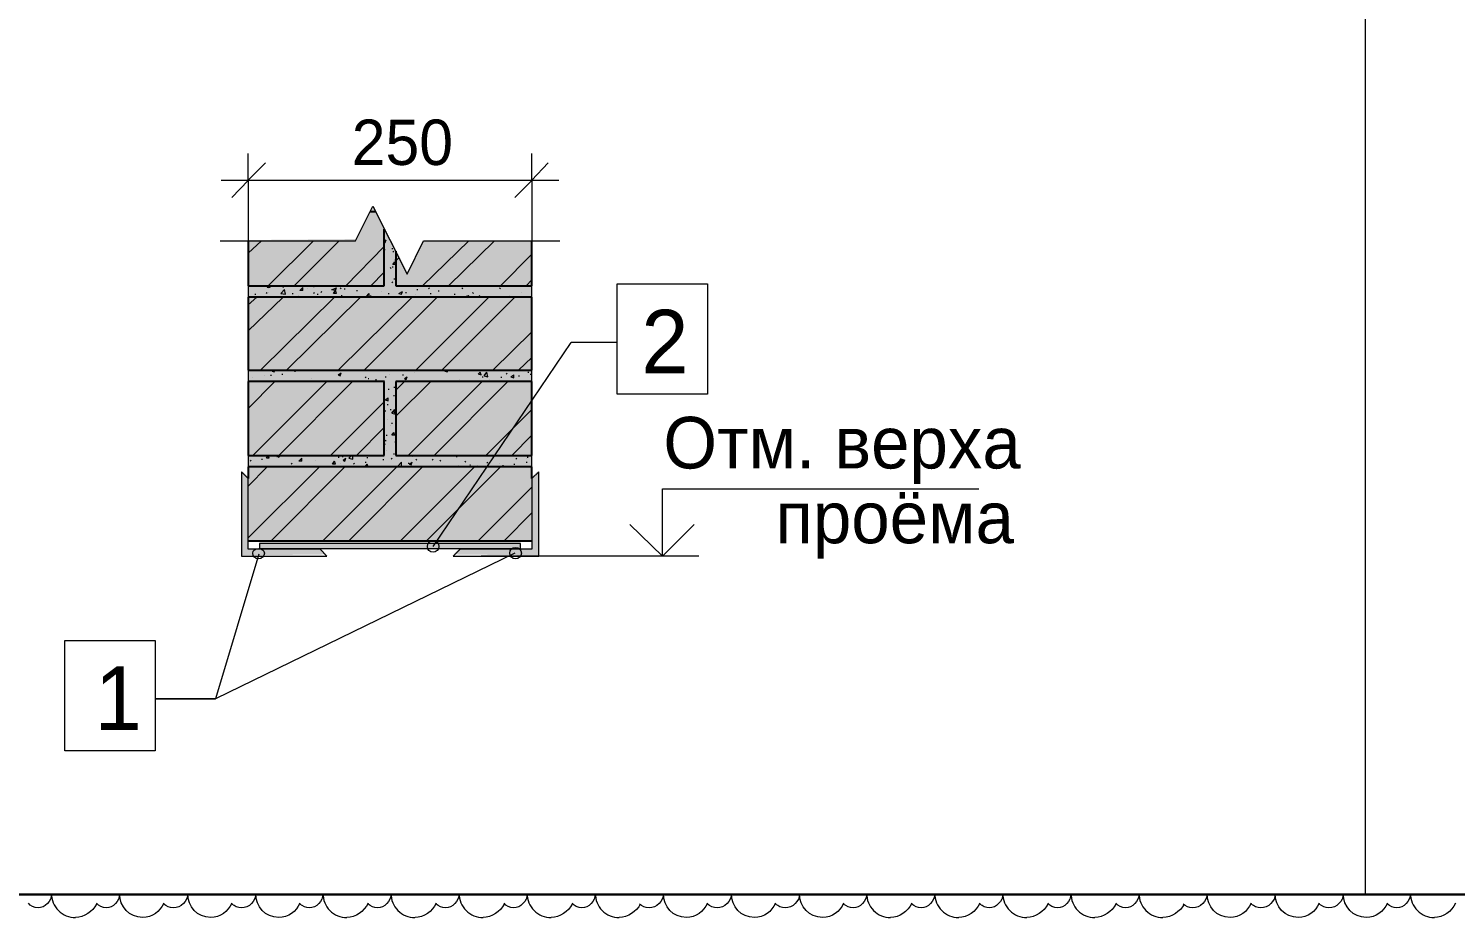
# Model space of a CAD drawing. Header units: millimetres. Extents: x -401725 to 250493, y 305116 to 802890.
# Drawn here: x -375133.306 to -375130.826, y 508962.592 to 508964.138 of the extents above; entities that cross this region are included whole.
import ezdxf

# ---------------------------------------------------------------- set-up
doc = ezdxf.new("R2010")
doc.units = ezdxf.units.MM
doc.layers.add('PDF _Геометрия', color=7, linetype='Continuous', true_color=0x1d1d1d)
doc.layers.add('PDF _Сплошная заливка', color=7, linetype='Continuous', true_color=0xffffff)
doc.layers.add('PDF _Текст', color=7, linetype='Continuous')

msp = doc.modelspace()

# ---------------------------------------------------------------- hatches: boundary and pattern name
at = {"layer": 'PDF _Сплошная заливка', "transparency": 33554559}
h = msp.add_hatch(color=256, dxfattribs=at)
h.paths.add_polyline_path([(-375132.7066, 508963.8266), (-375132.7066, 508963.8288), (-375132.7088, 508963.8288), (-375132.7099, 508963.8266), (-375132.7116, 508963.8232), (-375132.7132, 508963.8216), (-375132.7032, 508963.8199), (-375132.7032, 508963.8232), (-375132.7049, 508963.8232), (-375132.7049, 508963.8266)])
h.paths.add_polyline_path([(-375132.4316, 508963.5449), (-375132.9247, 508963.5449), (-375132.9247, 508963.5249), (-375132.6882, 508963.5249), (-375132.6882, 508963.3966), (-375132.9247, 508963.3966), (-375132.9247, 508963.3766), (-375132.4316, 508963.3766), (-375132.4316, 508963.3966), (-375132.6682, 508963.3966), (-375132.6682, 508963.5249), (-375132.4316, 508963.5249)])
h.paths.add_polyline_path([(-375132.6882, 508963.6916), (-375132.9247, 508963.6916), (-375132.9247, 508963.6716), (-375132.4316, 508963.6716), (-375132.4316, 508963.6916), (-375132.6682, 508963.6916), (-375132.6682, 508963.7549), (-375132.6699, 508963.7549), (-375132.6699, 508963.7582), (-375132.6716, 508963.7582), (-375132.6716, 508963.7616), (-375132.6732, 508963.7616), (-375132.6732, 508963.7649), (-375132.6749, 508963.7649), (-375132.6749, 508963.7682), (-375132.6766, 508963.7682), (-375132.6766, 508963.7716), (-375132.6782, 508963.7716), (-375132.6782, 508963.7749), (-375132.6799, 508963.7749), (-375132.6799, 508963.7782), (-375132.6816, 508963.7782), (-375132.6816, 508963.7816), (-375132.6832, 508963.7816), (-375132.6832, 508963.7849), (-375132.6849, 508963.7849), (-375132.6849, 508963.7882), (-375132.6866, 508963.7899), (-375132.6882, 508963.7899)])
for points in [[(-375132.7016, 508963.8166), (-375132.7016, 508963.8188), (-375132.7143, 508963.8188), (-375132.7149, 508963.8182), (-375132.7382, 508963.7716), (-375132.9247, 508963.7699), (-375132.9247, 508963.6916), (-375132.6882, 508963.6916), (-375132.6882, 508963.7932), (-375132.6899, 508963.7932), (-375132.6899, 508963.7966), (-375132.6916, 508963.7966), (-375132.6916, 508963.7999), (-375132.6932, 508963.7999), (-375132.6932, 508963.8032), (-375132.6949, 508963.8032), (-375132.6949, 508963.8066), (-375132.6966, 508963.8066), (-375132.6966, 508963.8099), (-375132.6982, 508963.8099), (-375132.6982, 508963.8132), (-375132.6999, 508963.8132), (-375132.6999, 508963.8166)], [(-375132.6205, 508963.7688), (-375132.6216, 508963.7666), (-375132.6482, 508963.7132), (-375132.6482, 508963.7149), (-375132.6499, 508963.7149), (-375132.6499, 508963.7182), (-375132.6516, 508963.7182), (-375132.6516, 508963.7216), (-375132.6532, 508963.7216), (-375132.6532, 508963.7249), (-375132.6549, 508963.7249), (-375132.6549, 508963.7282), (-375132.6566, 508963.7282), (-375132.6566, 508963.7316), (-375132.6582, 508963.7316), (-375132.6582, 508963.7349), (-375132.6599, 508963.7349), (-375132.6599, 508963.7382), (-375132.6616, 508963.7382), (-375132.6616, 508963.7416), (-375132.6632, 508963.7416), (-375132.6632, 508963.7449), (-375132.6649, 508963.7449), (-375132.6649, 508963.7482), (-375132.6666, 508963.7482), (-375132.6666, 508963.7516), (-375132.6681, 508963.7516), (-375132.6681, 508963.6916), (-375132.4316, 508963.6916), (-375132.4316, 508963.7688)]]:
    msp.add_hatch(color=256, dxfattribs=at).paths.add_polyline_path(points)
h = msp.add_hatch(color=7, dxfattribs=at)
h.paths.add_polyline_path([(-375132.9249, 508963.3583), (-375132.9338, 508963.3672), (-375132.9364, 508963.3672), (-375132.9364, 508963.2216), (-375132.7882, 508963.2233), (-375132.7982, 508963.2333), (-375132.9249, 508963.2333)])
h.paths.add_polyline_path([(-375132.4199, 508963.2216), (-375132.4199, 508963.3672), (-375132.4227, 508963.3672), (-375132.4232, 508963.3666), (-375132.4316, 508963.3583), (-375132.4316, 508963.2333), (-375132.5582, 508963.2333), (-375132.5682, 508963.2233)])

# ---------------------------------------------------------------- linework, layer by layer
at = {"layer": 'PDF _Геометрия', "color": 7, "lineweight": 9}
for points in [[(-375130.9831, 508964.1704), (-375130.9831, 508962.6321)], [(-375132.9247, 508963.8739), (-375132.9247, 508963.9206)], [(-375132.4314, 508963.8739), (-375132.4314, 508963.9206)], [(-375132.9714, 508963.8739), (-375132.3847, 508963.8739)], [(-375132.9247, 508963.8739), (-375132.9247, 508963.7372)], [(-375132.4314, 508963.8739), (-375132.4314, 508963.7372)], [(-375132.7381, 508963.7687), (-375132.708, 508963.8287)], [(-375132.713, 508963.8187), (-375132.703, 508963.8187)], [(-375132.708, 508963.8287), (-375132.6481, 508963.7103)], [(-375132.6881, 508963.7889), (-375132.6881, 508963.6905)], [(-375132.9731, 508963.7687), (-375132.7381, 508963.7687)], [(-375132.6881, 508963.7687), (-375132.6847, 508963.7704)], [(-375132.6881, 508963.7655), (-375132.6864, 508963.7655)], [(-375132.6864, 508963.7655), (-375132.6847, 508963.7705)], [(-375132.6481, 508963.7103), (-375132.6197, 508963.7686)], [(-375132.6197, 508963.7687), (-375132.3831, 508963.7687)], [(-375132.6881, 508963.7539), (-375132.6864, 508963.7522)], [(-375132.6747, 508963.7554), (-375132.6731, 508963.7554)], [(-375132.6731, 508963.7489), (-375132.6714, 508963.7506)], [(-375132.6681, 508963.6905), (-375132.6681, 508963.7505)], [(-375132.678, 508963.7221), (-375132.6764, 508963.7204)], [(-375132.6681, 508963.7272), (-375132.6731, 508963.7272), (-375132.6697, 508963.7322)], [(-375132.673, 508963.722), (-375132.673, 508963.7237)], [(-375132.6697, 508963.7353), (-375132.668, 508963.7353)], [(-375132.6681, 508963.7272), (-375132.6697, 508963.7322)], [(-375132.6881, 508963.6905), (-375132.9247, 508963.6905)], [(-375132.9247, 508963.6904), (-375132.9247, 508963.6704)], [(-375132.9197, 508963.6889), (-375132.9181, 508963.6906)], [(-375132.9081, 508963.6906), (-375132.9064, 508963.6889)], [(-375132.8931, 508963.6906), (-375132.8881, 508963.6872)], [(-375132.8931, 508963.6905), (-375132.8914, 508963.6905)], [(-375132.8864, 508963.6872), (-375132.8914, 508963.6872), (-375132.8881, 508963.6906)], [(-375132.8864, 508963.6872), (-375132.8881, 508963.6906)], [(-375132.8881, 508963.6872), (-375132.8881, 508963.6906)], [(-375132.8648, 508963.6889), (-375132.8631, 508963.6872)], [(-375132.8114, 508963.6889), (-375132.8097, 508963.6889)], [(-375132.7164, 508963.6905), (-375132.7147, 508963.6905)], [(-375132.6747, 508963.6954), (-375132.673, 508963.6971)], [(-375132.6714, 508963.7022), (-375132.6697, 508963.7022)], [(-375132.4314, 508963.6905), (-375132.6681, 508963.6905)], [(-375132.5814, 508963.6905), (-375132.5797, 508963.6905)], [(-375132.4314, 508963.6704), (-375132.4314, 508963.6904)], [(-375132.2831, 508963.5022), (-375132.2831, 508963.6939)], [(-375132.2831, 508963.6938), (-375132.1264, 508963.6938)], [(-375132.1264, 508963.6939), (-375132.1264, 508963.5022)], [(-375132.9247, 508963.6704), (-375132.4314, 508963.6704)], [(-375132.9131, 508963.6756), (-375132.9114, 508963.6756)], [(-375132.8931, 508963.6772), (-375132.8914, 508963.6789)], [(-375132.8897, 508963.6788), (-375132.8897, 508963.6788)], [(-375132.8681, 508963.6772), (-375132.8614, 508963.6838)], [(-375132.8681, 508963.6772), (-375132.8597, 508963.6756)], [(-375132.8631, 508963.6821), (-375132.8614, 508963.6821)], [(-375132.8597, 508963.6756), (-375132.8614, 508963.6838)], [(-375132.8481, 508963.6772), (-375132.8464, 508963.6772)], [(-375132.838, 508963.6737), (-375132.838, 508963.6737)], [(-375132.8297, 508963.6821), (-375132.8347, 508963.6821), (-375132.8297, 508963.6872)], [(-375132.8297, 508963.6821), (-375132.8297, 508963.6872)], [(-375132.8214, 508963.6853), (-375132.8214, 508963.6853)], [(-375132.8114, 508963.6789), (-375132.8097, 508963.6772)], [(-375132.8047, 508963.6756), (-375132.8031, 508963.6756)], [(-375132.7981, 508963.6788), (-375132.7964, 508963.6805)], [(-375132.7797, 508963.6837), (-375132.7781, 508963.6837)], [(-375132.7781, 508963.6837), (-375132.7714, 508963.6871)], [(-375132.7781, 508963.6838), (-375132.7731, 508963.6821)], [(-375132.7714, 508963.6772), (-375132.7764, 508963.6772), (-375132.7731, 508963.6823)], [(-375132.7731, 508963.6821), (-375132.7714, 508963.6872)], [(-375132.7714, 508963.6772), (-375132.7731, 508963.6823)], [(-375132.7647, 508963.687), (-375132.763, 508963.6853)], [(-375132.763, 508963.6737), (-375132.7614, 508963.6737)], [(-375132.7564, 508963.6837), (-375132.7564, 508963.6854)], [(-375132.7364, 508963.6821), (-375132.7347, 508963.6821)], [(-375132.7147, 508963.6771), (-375132.7147, 508963.672), (-375132.7197, 508963.672), (-375132.7147, 508963.6771)], [(-375132.7197, 508963.6721), (-375132.7181, 508963.6704)], [(-375132.7114, 508963.672), (-375132.7114, 508963.6737)], [(-375132.6931, 508963.6804), (-375132.6931, 508963.6804)], [(-375132.6814, 508963.6772), (-375132.6797, 508963.6772)], [(-375132.6631, 508963.6772), (-375132.6564, 508963.6806)], [(-375132.6631, 508963.6772), (-375132.6581, 508963.6756)], [(-375132.6581, 508963.6756), (-375132.6564, 508963.6806)], [(-375132.6514, 508963.6788), (-375132.6497, 508963.6788)], [(-375132.6347, 508963.6756), (-375132.6347, 508963.6756)], [(-375132.6314, 508963.6837), (-375132.6297, 508963.6837)], [(-375132.6114, 508963.6853), (-375132.6097, 508963.687)], [(-375132.6081, 508963.6772), (-375132.6064, 508963.6772)], [(-375132.5931, 508963.6804), (-375132.5931, 508963.6821)], [(-375132.5664, 508963.6756), (-375132.5647, 508963.6756)], [(-375132.553, 508963.6853), (-375132.5514, 508963.687)], [(-375132.5481, 508963.672), (-375132.5414, 508963.6737)], [(-375132.5481, 508963.6721), (-375132.5481, 508963.6704)], [(-375132.543, 508963.6704), (-375132.5414, 508963.6738)], [(-375132.5347, 508963.6789), (-375132.5331, 508963.6772)], [(-375132.5231, 508963.6737), (-375132.5214, 508963.672)], [(-375132.5014, 508963.672), (-375132.4997, 508963.672)], [(-375132.4881, 508963.687), (-375132.4864, 508963.6853)], [(-375132.4797, 508963.6721), (-375132.4797, 508963.6704)], [(-375132.4714, 508963.6704), (-375132.4697, 508963.6721)], [(-375132.4497, 508963.6788), (-375132.4497, 508963.6788)], [(-375132.6031, 508963.2371), (-375132.3631, 508963.592)], [(-375132.3631, 508963.5922), (-375132.2831, 508963.5922)], [(-375132.4314, 508963.5438), (-375132.9247, 508963.5438)], [(-375132.9247, 508963.5438), (-375132.9247, 508963.5237)], [(-375132.8831, 508963.5422), (-375132.8814, 508963.5439)], [(-375132.8831, 508963.5422), (-375132.8797, 508963.5405)], [(-375132.8797, 508963.5405), (-375132.8781, 508963.5439)], [(-375132.8431, 508963.5405), (-375132.8431, 508963.5422)], [(-375132.6397, 508963.5422), (-375132.6397, 508963.5422)], [(-375132.6147, 508963.5422), (-375132.6147, 508963.5422)], [(-375132.6081, 508963.5438), (-375132.6081, 508963.5438)], [(-375132.5831, 508963.5422), (-375132.5814, 508963.5439)], [(-375132.5831, 508963.5422), (-375132.5781, 508963.5405)], [(-375132.5781, 508963.5405), (-375132.5781, 508963.5439)], [(-375132.5247, 508963.537), (-375132.5214, 508963.5404)], [(-375132.5197, 508963.5354), (-375132.5214, 508963.5403)], [(-375132.5147, 508963.5337), (-375132.5097, 508963.5404)], [(-375132.5081, 508963.5321), (-375132.5097, 508963.5404)], [(-375132.4381, 508963.5406), (-375132.4381, 508963.5389)], [(-375132.4314, 508963.5237), (-375132.4314, 508963.5438)], [(-375132.9247, 508963.5237), (-375132.688, 508963.5237)], [(-375132.9164, 508963.5305), (-375132.9164, 508963.5305)], [(-375132.8964, 508963.5337), (-375132.8964, 508963.5337)], [(-375132.8847, 508963.5337), (-375132.8847, 508963.5354)], [(-375132.8664, 508963.537), (-375132.8647, 508963.537)], [(-375132.8147, 508963.5289), (-375132.8147, 508963.5289)], [(-375132.7681, 508963.5354), (-375132.7647, 508963.5337)], [(-375132.768, 508963.5354), (-375132.7631, 508963.5388)], [(-375132.768, 508963.537), (-375132.768, 508963.537)], [(-375132.7647, 508963.5337), (-375132.7631, 508963.5387)], [(-375132.763, 508963.5253), (-375132.7614, 508963.5253)], [(-375132.7364, 508963.5253), (-375132.7347, 508963.5253)], [(-375132.7214, 508963.5305), (-375132.7197, 508963.5322)], [(-375132.7164, 508963.5289), (-375132.7147, 508963.5289)], [(-375132.7031, 508963.5272), (-375132.7014, 508963.5272)], [(-375132.6881, 508963.5238), (-375132.6881, 508963.3955)], [(-375132.6864, 508963.5321), (-375132.6847, 508963.5321)], [(-375132.6797, 508963.537), (-375132.6797, 508963.537)], [(-375132.6681, 508963.3955), (-375132.6681, 508963.5238)], [(-375132.668, 508963.5237), (-375132.4314, 508963.5237)], [(-375132.6564, 508963.5354), (-375132.6547, 508963.5354)], [(-375132.6531, 508963.5289), (-375132.6481, 508963.5323)], [(-375132.6531, 508963.5289), (-375132.6498, 508963.5272)], [(-375132.6498, 508963.5272), (-375132.6481, 508963.5322)], [(-375132.6348, 508963.5389), (-375132.6348, 508963.5389)], [(-375132.5581, 508963.5272), (-375132.5581, 508963.5272)], [(-375132.538, 508963.5237), (-375132.533, 508963.5254)], [(-375132.5347, 508963.5237), (-375132.5347, 508963.5237)], [(-375132.533, 508963.5237), (-375132.533, 508963.5254)], [(-375132.5314, 508963.5237), (-375132.5314, 508963.5237)], [(-375132.5247, 508963.5371), (-375132.5197, 508963.5354)], [(-375132.5181, 508963.5321), (-375132.5164, 508963.5321)], [(-375132.5147, 508963.5338), (-375132.5081, 508963.5321)], [(-375132.5047, 508963.5272), (-375132.5047, 508963.5272)], [(-375132.4847, 508963.5322), (-375132.4847, 508963.5305)], [(-375132.4764, 508963.537), (-375132.4747, 508963.5387)], [(-375132.4681, 508963.5321), (-375132.4631, 508963.5355)], [(-375132.4681, 508963.5322), (-375132.4631, 508963.5305)], [(-375132.4631, 508963.5305), (-375132.4631, 508963.5354)], [(-375132.4547, 508963.5337), (-375132.4531, 508963.5337)], [(-375132.4347, 508963.537), (-375132.433, 508963.537)], [(-375132.6864, 508963.4922), (-375132.6814, 508963.4956)], [(-375132.6864, 508963.4923), (-375132.6814, 508963.4906)], [(-375132.6814, 508963.5104), (-375132.6797, 508963.5104)], [(-375132.6814, 508963.4906), (-375132.6814, 508963.4955)], [(-375132.6714, 508963.5139), (-375132.6697, 508963.5139)], [(-375132.6714, 508963.5004), (-375132.6714, 508963.4987)], [(-375132.1264, 508963.5022), (-375132.2831, 508963.5022)], [(-375132.6864, 508963.4738), (-375132.6864, 508963.4721)], [(-375132.6831, 508963.4838), (-375132.6814, 508963.4838)], [(-375132.678, 508963.4753), (-375132.6764, 508963.4753)], [(-375132.6747, 508963.4688), (-375132.6697, 508963.4755)], [(-375132.6747, 508963.4689), (-375132.6681, 508963.4672)], [(-375132.6731, 508963.4721), (-375132.668, 508963.4738)], [(-375132.6731, 508963.4722), (-375132.6697, 508963.4688)], [(-375132.6681, 508963.4688), (-375132.6697, 508963.4755)], [(-375132.6697, 508963.4688), (-375132.6681, 508963.4705)], [(-375132.6831, 508963.4571), (-375132.6831, 508963.4571)], [(-375132.6781, 508963.4471), (-375132.6781, 508963.4471)], [(-375132.6747, 508963.4521), (-375132.6747, 508963.4503)], [(-375132.6881, 508963.4156), (-375132.6864, 508963.4156)], [(-375132.6881, 508963.412), (-375132.6864, 508963.4155)], [(-375132.6864, 508963.4222), (-375132.6847, 508963.4205)], [(-375132.6847, 508963.4305), (-375132.6831, 508963.4305)], [(-375132.6697, 508963.4305), (-375132.6747, 508963.4305), (-375132.6714, 508963.4355)], [(-375132.6697, 508963.4305), (-375132.6714, 508963.4355)], [(-375132.6697, 508963.4188), (-375132.6681, 508963.4188)], [(-375132.6881, 508963.3955), (-375132.9247, 508963.3955)], [(-375132.9247, 508963.3954), (-375132.9247, 508963.3754)], [(-375132.8881, 508963.3906), (-375132.8931, 508963.3906), (-375132.8898, 508963.3955)], [(-375132.8881, 508963.3906), (-375132.8898, 508963.3955)], [(-375132.8897, 508963.3938), (-375132.8881, 508963.3938)], [(-375132.8747, 508963.3938), (-375132.8714, 508963.3955)], [(-375132.8747, 508963.3939), (-375132.8714, 508963.3922)], [(-375132.8697, 508963.3939), (-375132.8714, 508963.3922), (-375132.8697, 508963.3956)], [(-375132.8314, 508963.3854), (-375132.8364, 508963.3854), (-375132.8314, 508963.3904)], [(-375132.8314, 508963.3854), (-375132.8314, 508963.3904)], [(-375132.8047, 508963.3955), (-375132.8031, 508963.3955)], [(-375132.7681, 508963.3922), (-375132.7664, 508963.3922)], [(-375132.7614, 508963.3938), (-375132.7597, 508963.3938)], [(-375132.7597, 508963.387), (-375132.7547, 508963.3905)], [(-375132.7564, 508963.3854), (-375132.7547, 508963.3904)], [(-375132.7497, 508963.3906), (-375132.7448, 508963.3955)], [(-375132.7497, 508963.3904), (-375132.743, 508963.3887)], [(-375132.743, 508963.3887), (-375132.743, 508963.3953)], [(-375132.7181, 508963.3923), (-375132.7181, 508963.3906)], [(-375132.7181, 508963.3906), (-375132.7181, 508963.3906)], [(-375132.6847, 508963.4039), (-375132.6847, 508963.4039)], [(-375132.6764, 508963.3904), (-375132.6747, 508963.3887)], [(-375132.6714, 508963.3988), (-375132.6714, 508963.3971)], [(-375132.4314, 508963.3955), (-375132.6681, 508963.3955)], [(-375132.6397, 508963.3938), (-375132.6381, 508963.3955)], [(-375132.5631, 508963.3938), (-375132.5614, 508963.3938)], [(-375132.4597, 508963.3887), (-375132.458, 508963.3904)], [(-375132.4414, 508963.3906), (-375132.4414, 508963.3906)], [(-375132.4397, 508963.3922), (-375132.4381, 508963.3922)], [(-375132.4314, 508963.3754), (-375132.4314, 508963.3954)], [(-375132.9247, 508963.3555), (-375132.9364, 508963.3672)], [(-375132.9364, 508963.3672), (-375132.9364, 508963.2205)], [(-375132.9247, 508963.3754), (-375132.4314, 508963.3754)], [(-375132.9214, 508963.3854), (-375132.9197, 508963.3871)], [(-375132.9014, 508963.3887), (-375132.8997, 508963.3887)], [(-375132.8497, 508963.3805), (-375132.8481, 508963.3822)], [(-375132.808, 508963.387), (-375132.808, 508963.387)], [(-375132.7731, 508963.3805), (-375132.7781, 508963.3805), (-375132.7747, 508963.3855)], [(-375132.7731, 508963.3805), (-375132.7747, 508963.3855)], [(-375132.7647, 508963.3822), (-375132.7647, 508963.3822)], [(-375132.7597, 508963.3871), (-375132.7564, 508963.3854)], [(-375132.7414, 508963.3805), (-375132.7397, 508963.3822)], [(-375132.7214, 508963.3838), (-375132.7197, 508963.3838)], [(-375132.7197, 508963.3754), (-375132.7214, 508963.3754), (-375132.718, 508963.3803)], [(-375132.7164, 508963.3754), (-375132.718, 508963.3803)], [(-375132.6897, 508963.387), (-375132.6897, 508963.3888)], [(-375132.6864, 508963.377), (-375132.6847, 508963.377)], [(-375132.6647, 508963.377), (-375132.658, 508963.3837)], [(-375132.6647, 508963.3771), (-375132.6581, 508963.3754)], [(-375132.6581, 508963.3754), (-375132.6581, 508963.3837)], [(-375132.6464, 508963.3822), (-375132.6447, 508963.3822)], [(-375132.6447, 508963.3805), (-375132.6397, 508963.3838)], [(-375132.6447, 508963.3806), (-375132.6414, 508963.3789)], [(-375132.6414, 508963.3789), (-375132.6397, 508963.3839)], [(-375132.6331, 508963.3888), (-375132.6314, 508963.387)], [(-375132.6047, 508963.387), (-375132.603, 508963.3888)], [(-375132.5914, 508963.3871), (-375132.5897, 508963.3854)], [(-375132.5597, 508963.3754), (-375132.558, 508963.3771)], [(-375132.5481, 508963.3855), (-375132.5464, 508963.3838)], [(-375132.5397, 508963.3789), (-375132.5381, 508963.3789)], [(-375132.5281, 508963.3754), (-375132.5247, 508963.3771)], [(-375132.5247, 508963.3754), (-375132.5247, 508963.3771)], [(-375132.5097, 508963.3822), (-375132.5081, 508963.3839)], [(-375132.5047, 508963.3822), (-375132.5047, 508963.3822)], [(-375132.4881, 508963.3822), (-375132.4881, 508963.3822)], [(-375132.4814, 508963.377), (-375132.4814, 508963.3787)], [(-375132.4631, 508963.3805), (-375132.4614, 508963.3805)], [(-375132.4414, 508963.3838), (-375132.4397, 508963.3838)], [(-375132.4197, 508963.3672), (-375132.4314, 508963.3555)], [(-375132.4197, 508963.2205), (-375132.4197, 508963.3672)], [(-375132.9247, 508963.2322), (-375132.9247, 508963.3556)], [(-375132.4314, 508963.3556), (-375132.4314, 508963.2322)], [(-375132.2047, 508963.2205), (-375132.2047, 508963.3372)], [(-375132.2047, 508963.3371), (-375131.6547, 508963.3371)], [(-375132.1497, 508963.2755), (-375132.2047, 508963.2205), (-375132.2614, 508963.2755)], [(-375132.4514, 508963.2423), (-375132.9048, 508963.2423)], [(-375132.9047, 508963.2421), (-375132.9047, 508963.2338)], [(-375132.4514, 508963.2338), (-375132.4514, 508963.2421)], [(-375132.4614, 508963.2256), (-375132.9814, 508962.9722)], [(-375132.9064, 508963.2239), (-375132.9814, 508962.9722)], [(-375132.9364, 508963.2205), (-375132.7881, 508963.2205)], [(-375132.7997, 508963.2322), (-375132.9247, 508963.2322)], [(-375132.9047, 508963.2338), (-375132.4514, 508963.2338)], [(-375132.7881, 508963.2205), (-375132.7997, 508963.2322)], [(-375132.5564, 508963.2322), (-375132.5681, 508963.2205)], [(-375132.5681, 508963.2205), (-375132.4197, 508963.2205)], [(-375132.4314, 508963.2322), (-375132.5564, 508963.2322)], [(-375132.1414, 508963.2205), (-375132.5197, 508963.2205)], [(-375133.2431, 508963.0738), (-375133.0864, 508963.0738)], [(-375133.2431, 508962.882), (-375133.2431, 508963.0738)], [(-375133.0864, 508963.0738), (-375133.0864, 508962.882)], [(-375133.0864, 508962.882), (-375133.2431, 508962.882)]]:
    msp.add_lwpolyline(points, dxfattribs=at)
at = {"layer": 'PDF _Геометрия', "color": 7, "lineweight": 18}
for points in [[(-375132.9247, 508963.8739), (-375132.8947, 508963.9039)], [(-375132.4314, 508963.8739), (-375132.4031, 508963.9039)], [(-375132.9247, 508963.8736), (-375132.9531, 508963.8437)], [(-375132.4314, 508963.8736), (-375132.4614, 508963.8437)], [(-375132.4314, 508963.2471), (-375132.9247, 508963.2471)]]:
    msp.add_lwpolyline(points, dxfattribs=at)
at = {"layer": 'PDF _Геометрия', "color": 7, "lineweight": 25}
for points in [[(-375132.703, 508963.8187), (-375132.713, 508963.8187)], [(-375132.6881, 508963.6905), (-375132.6881, 508963.7889)], [(-375132.9247, 508963.7688), (-375132.9247, 508963.6905)], [(-375132.4314, 508963.6905), (-375132.4314, 508963.7688)], [(-375132.6681, 508963.7505), (-375132.6681, 508963.6905)], [(-375132.9247, 508963.6905), (-375132.6881, 508963.6905)], [(-375132.6681, 508963.6905), (-375132.4314, 508963.6905)], [(-375132.4314, 508963.6704), (-375132.9247, 508963.6704)], [(-375132.9247, 508963.6704), (-375132.9247, 508963.5438)], [(-375132.4314, 508963.5438), (-375132.4314, 508963.6704)], [(-375132.9247, 508963.5438), (-375132.4314, 508963.5438)], [(-375132.9247, 508963.5238), (-375132.9247, 508963.3955)], [(-375132.688, 508963.5237), (-375132.9247, 508963.5237)], [(-375132.6881, 508963.3955), (-375132.6881, 508963.5238)], [(-375132.6681, 508963.5238), (-375132.6681, 508963.3955)], [(-375132.4314, 508963.5237), (-375132.668, 508963.5237)], [(-375132.4314, 508963.3955), (-375132.4314, 508963.5238)], [(-375132.9247, 508963.3955), (-375132.6881, 508963.3955)], [(-375132.6681, 508963.3955), (-375132.4314, 508963.3955)], [(-375132.9247, 508963.3756), (-375132.9247, 508963.3555)], [(-375132.4314, 508963.3754), (-375132.9247, 508963.3754)], [(-375132.4314, 508963.3555), (-375132.4314, 508963.3756)], [(-375132.9247, 508963.2471), (-375132.4314, 508963.2471)]]:
    msp.add_lwpolyline(points, dxfattribs=at)
at = {"layer": 'PDF _Геометрия', "color": 250, "lineweight": 9, "true_color": 0x3b3b3b}
for points in [[(-375132.9247, 508963.747), (-375132.9014, 508963.7686)], [(-375132.8897, 508963.6905), (-375132.8114, 508963.7688)], [(-375132.8447, 508963.6905), (-375132.7664, 508963.7688)], [(-375132.6214, 508963.6905), (-375132.5414, 508963.7688)], [(-375132.5764, 508963.6905), (-375132.4964, 508963.7688)], [(-375132.7547, 508963.6905), (-375132.6881, 508963.7588)], [(-375132.668, 508963.7337), (-375132.6631, 508963.7388)], [(-375132.4864, 508963.6905), (-375132.4314, 508963.7454)], [(-375132.7114, 508963.6905), (-375132.6881, 508963.7138)], [(-375132.4414, 508963.6905), (-375132.4314, 508963.7005)], [(-375132.9247, 508963.6571), (-375132.9097, 508963.6705)], [(-375132.9247, 508963.612), (-375132.8647, 508963.6703)], [(-375132.9031, 508963.5438), (-375132.7747, 508963.6704)], [(-375132.8581, 508963.5438), (-375132.7297, 508963.6704)], [(-375132.7681, 508963.5438), (-375132.6397, 508963.6704)], [(-375132.7231, 508963.5438), (-375132.5964, 508963.6704)], [(-375132.6331, 508963.5438), (-375132.5064, 508963.6704)], [(-375132.5881, 508963.5438), (-375132.4614, 508963.6704)], [(-375132.4997, 508963.5438), (-375132.4314, 508963.6104)], [(-375132.4547, 508963.5438), (-375132.4314, 508963.5655)], [(-375132.9247, 508963.4772), (-375132.8781, 508963.5239)], [(-375132.9247, 508963.5221), (-375132.9231, 508963.5238)], [(-375132.9164, 508963.3955), (-375132.7881, 508963.5238)], [(-375132.8714, 508963.3955), (-375132.7431, 508963.5238)], [(-375132.6681, 508963.5088), (-375132.6531, 508963.5237)], [(-375132.668, 508963.4637), (-375132.608, 508963.5236)], [(-375132.6464, 508963.3955), (-375132.5181, 508963.5238)], [(-375132.6014, 508963.3955), (-375132.4731, 508963.5238)], [(-375132.7814, 508963.3955), (-375132.6881, 508963.4887)], [(-375132.5114, 508963.3955), (-375132.4314, 508963.4754)], [(-375132.7364, 508963.3955), (-375132.6881, 508963.4438)], [(-375132.4664, 508963.3955), (-375132.4314, 508963.4305)], [(-375132.9247, 508963.3422), (-375132.8914, 508963.3756)], [(-375132.9247, 508963.252), (-375132.8014, 508963.3753)], [(-375132.8847, 508963.2471), (-375132.7564, 508963.3754)], [(-375132.7947, 508963.2471), (-375132.6664, 508963.3754)], [(-375132.7497, 508963.2471), (-375132.6214, 508963.3754)], [(-375132.6597, 508963.2471), (-375132.5314, 508963.3754)], [(-375132.6147, 508963.2471), (-375132.4864, 508963.3754)], [(-375132.5247, 508963.2471), (-375132.4314, 508963.3404)], [(-375132.4797, 508963.2471), (-375132.4314, 508963.2954)]]:
    msp.add_lwpolyline(points, dxfattribs=at)
at = {"layer": 'PDF _Геометрия', "color": 7, "lineweight": 9}
for points in [[(-375132.6581, 508963.6721), (-375132.6581, 508963.6704)], [(-375133.0864, 508962.9722), (-375132.9814, 508962.9722)]]:
    msp.add_lwpolyline(points, close=True, dxfattribs=at)
at = {"layer": 'PDF _Геометрия', "color": 7, "lineweight": 30}
msp.add_lwpolyline([(-375128.4247, 508962.6321), (-375134.9213, 508962.6321)], dxfattribs=at)
at = {"layer": 'PDF _Геометрия', "color": 1, "lineweight": 9}
for points in [[(-375133.2664, 508962.6337), (-375133.2664, 508962.6337)], [(-375133.1481, 508962.6337), (-375133.1481, 508962.6337)], [(-375133.0297, 508962.6337), (-375133.0297, 508962.6337)], [(-375132.9114, 508962.6337), (-375132.9114, 508962.6337)], [(-375132.7947, 508962.6337), (-375132.7947, 508962.6337)], [(-375132.6764, 508962.6337), (-375132.6764, 508962.6337)], [(-375132.5581, 508962.6337), (-375132.5581, 508962.6337)], [(-375132.4397, 508962.6337), (-375132.4397, 508962.6337)], [(-375132.3214, 508962.6337), (-375132.3214, 508962.6337)], [(-375132.2031, 508962.6337), (-375132.2031, 508962.6337)], [(-375132.0847, 508962.6337), (-375132.0847, 508962.6337)], [(-375131.9664, 508962.6337), (-375131.9664, 508962.6337)], [(-375131.8497, 508962.6337), (-375131.8497, 508962.6337)], [(-375131.7314, 508962.6337), (-375131.7314, 508962.6337)], [(-375131.613, 508962.6337), (-375131.613, 508962.6337)], [(-375131.4947, 508962.6337), (-375131.4947, 508962.6337)], [(-375131.3764, 508962.6337), (-375131.3764, 508962.6337)], [(-375131.258, 508962.6337), (-375131.258, 508962.6337)], [(-375131.1397, 508962.6337), (-375131.1397, 508962.6337)], [(-375131.0214, 508962.6337), (-375131.0214, 508962.6337)], [(-375130.9047, 508962.6337), (-375130.9047, 508962.6337)]]:
    msp.add_lwpolyline(points, dxfattribs=at)
for centre, start, end in [((-375133.2252, 508962.6334), 179.4174, 270.6068), ((-375132.7535, 508962.6334), 179.4004, 270.6237), ((-375132.6352, 508962.6334), 179.3951, 270.6049), ((-375132.5168, 508962.6334), 179.402, 270.6222), ((-375132.3985, 508962.6334), 179.402, 270.6222), ((-375132.2802, 508962.6334), 179.3967, 270.6033), ((-375131.8085, 508962.6334), 179.3951, 270.6049), ((-375131.6902, 508962.6334), 179.4004, 270.6237), ((-375131.5718, 508962.6334), 179.402, 270.6222), ((-375131.4535, 508962.6334), 179.3967, 270.6033), ((-375131.3352, 508962.6334), 179.402, 270.6222), ((-375130.8635, 508962.6334), 179.4004, 270.6237)]:
    msp.add_arc(centre, 0.0412, start, end, dxfattribs=at)
at = {"layer": 'PDF _Геометрия', "color": 7, "lineweight": 5}
for points in [[(-375132.613, 508963.237), (-375132.613, 508963.2437), (-375132.6097, 508963.247), (-375132.6031, 508963.247)], [(-375132.6031, 508963.247), (-375132.5981, 508963.247), (-375132.5931, 508963.2437), (-375132.5931, 508963.237)], [(-375132.9164, 508963.2253), (-375132.9164, 508963.2303), (-375132.913, 508963.2338), (-375132.9064, 508963.2338)], [(-375132.9064, 508963.2154), (-375132.913, 508963.2154), (-375132.9164, 508963.2203), (-375132.9164, 508963.2253)], [(-375132.9064, 508963.2338), (-375132.9014, 508963.2338), (-375132.8964, 508963.2303), (-375132.8964, 508963.2253)], [(-375132.8964, 508963.2253), (-375132.8964, 508963.2203), (-375132.9014, 508963.2154), (-375132.9064, 508963.2154)], [(-375132.6031, 508963.227), (-375132.6097, 508963.227), (-375132.613, 508963.232), (-375132.613, 508963.237)], [(-375132.5931, 508963.237), (-375132.5931, 508963.232), (-375132.5981, 508963.227), (-375132.6031, 508963.227)], [(-375132.4697, 508963.2253), (-375132.4697, 508963.232), (-375132.4664, 508963.2353), (-375132.4597, 508963.2353)], [(-375132.4597, 508963.2154), (-375132.4664, 508963.2154), (-375132.4697, 508963.2203), (-375132.4697, 508963.2253)], [(-375132.4597, 508963.2353), (-375132.4547, 508963.2353), (-375132.4497, 508963.232), (-375132.4497, 508963.2253)], [(-375132.4497, 508963.2253), (-375132.4497, 508963.2203), (-375132.4547, 508963.2154), (-375132.4597, 508963.2154)]]:
    msp.add_open_spline(points, degree=3, dxfattribs=at)
at = {"layer": 'PDF _Геометрия', "color": 7, "lineweight": 9}
for points in [[(-375132.613, 508963.237), (-375132.613, 508963.2437), (-375132.6097, 508963.247), (-375132.6031, 508963.247)], [(-375132.6031, 508963.247), (-375132.5981, 508963.247), (-375132.5931, 508963.2437), (-375132.5931, 508963.237)], [(-375132.9164, 508963.2253), (-375132.9164, 508963.2303), (-375132.913, 508963.2338), (-375132.9064, 508963.2338)], [(-375132.9064, 508963.2154), (-375132.913, 508963.2154), (-375132.9164, 508963.2203), (-375132.9164, 508963.2253)], [(-375132.9064, 508963.2338), (-375132.9014, 508963.2338), (-375132.8964, 508963.2303), (-375132.8964, 508963.2253)], [(-375132.8964, 508963.2253), (-375132.8964, 508963.2203), (-375132.9014, 508963.2154), (-375132.9064, 508963.2154)], [(-375132.6031, 508963.227), (-375132.6097, 508963.227), (-375132.613, 508963.232), (-375132.613, 508963.237)], [(-375132.5931, 508963.237), (-375132.5931, 508963.232), (-375132.5981, 508963.227), (-375132.6031, 508963.227)], [(-375132.4697, 508963.2253), (-375132.4697, 508963.232), (-375132.4664, 508963.2353), (-375132.4597, 508963.2353)], [(-375132.4597, 508963.2154), (-375132.4664, 508963.2154), (-375132.4697, 508963.2203), (-375132.4697, 508963.2253)], [(-375132.4597, 508963.2353), (-375132.4547, 508963.2353), (-375132.4497, 508963.232), (-375132.4497, 508963.2253)], [(-375132.4497, 508963.2253), (-375132.4497, 508963.2203), (-375132.4547, 508963.2154), (-375132.4597, 508963.2154)]]:
    msp.add_open_spline(points, degree=3, dxfattribs=at)
at = {"layer": 'PDF _Геометрия', "color": 1, "lineweight": 9}
for points in [[(-375133.2664, 508962.6337), (-375133.2664, 508962.6203), (-375133.2781, 508962.6087), (-375133.2897, 508962.6087)], [(-375133.1481, 508962.6337), (-375133.1481, 508962.6203), (-375133.1597, 508962.6087), (-375133.1714, 508962.6087)], [(-375133.1081, 508962.5922), (-375133.1314, 508962.5922), (-375133.1481, 508962.6104), (-375133.1481, 508962.6338)], [(-375133.0297, 508962.6337), (-375133.0297, 508962.6203), (-375133.0414, 508962.6087), (-375133.0547, 508962.6087)], [(-375132.9897, 508962.5922), (-375133.0131, 508962.5922), (-375133.0297, 508962.6104), (-375133.0297, 508962.6338)], [(-375132.9114, 508962.6337), (-375132.9114, 508962.6203), (-375132.923, 508962.6087), (-375132.9364, 508962.6087)], [(-375132.8714, 508962.5922), (-375132.8947, 508962.5922), (-375132.9114, 508962.6104), (-375132.9114, 508962.6338)], [(-375132.7947, 508962.6337), (-375132.7947, 508962.6203), (-375132.8064, 508962.6087), (-375132.8181, 508962.6087)], [(-375132.6764, 508962.6337), (-375132.6764, 508962.6203), (-375132.688, 508962.6087), (-375132.6997, 508962.6087)], [(-375132.5581, 508962.6337), (-375132.5581, 508962.6203), (-375132.5697, 508962.6087), (-375132.5814, 508962.6087)], [(-375132.4397, 508962.6337), (-375132.4397, 508962.6203), (-375132.4514, 508962.6087), (-375132.4631, 508962.6087)], [(-375132.3214, 508962.6337), (-375132.3214, 508962.6203), (-375132.333, 508962.6087), (-375132.3447, 508962.6087)], [(-375132.2031, 508962.6337), (-375132.2031, 508962.6203), (-375132.2147, 508962.6087), (-375132.228, 508962.6087)], [(-375132.1631, 508962.5922), (-375132.1864, 508962.5922), (-375132.2031, 508962.6104), (-375132.2031, 508962.6338)], [(-375132.0847, 508962.6337), (-375132.0847, 508962.6203), (-375132.0964, 508962.6087), (-375132.1097, 508962.6087)], [(-375132.0447, 508962.5922), (-375132.0681, 508962.5922), (-375132.0847, 508962.6104), (-375132.0847, 508962.6338)], [(-375131.9664, 508962.6337), (-375131.9664, 508962.6203), (-375131.9781, 508962.6087), (-375131.9914, 508962.6087)], [(-375131.9264, 508962.5922), (-375131.9497, 508962.5922), (-375131.9664, 508962.6104), (-375131.9664, 508962.6338)], [(-375131.8497, 508962.6337), (-375131.8497, 508962.6203), (-375131.8614, 508962.6087), (-375131.873, 508962.6087)], [(-375131.7314, 508962.6337), (-375131.7314, 508962.6203), (-375131.7431, 508962.6087), (-375131.7547, 508962.6087)], [(-375131.613, 508962.6337), (-375131.613, 508962.6203), (-375131.6247, 508962.6087), (-375131.6364, 508962.6087)], [(-375131.4947, 508962.6337), (-375131.4947, 508962.6203), (-375131.5064, 508962.6087), (-375131.518, 508962.6087)], [(-375131.3764, 508962.6337), (-375131.3764, 508962.6203), (-375131.3881, 508962.6087), (-375131.3997, 508962.6087)], [(-375131.258, 508962.6337), (-375131.258, 508962.6203), (-375131.2697, 508962.6087), (-375131.2831, 508962.6087)], [(-375131.2181, 508962.5922), (-375131.2414, 508962.5922), (-375131.2581, 508962.6104), (-375131.2581, 508962.6338)], [(-375131.1397, 508962.6337), (-375131.1397, 508962.6203), (-375131.1514, 508962.6087), (-375131.1647, 508962.6087)], [(-375131.0997, 508962.5922), (-375131.1231, 508962.5922), (-375131.1397, 508962.6104), (-375131.1397, 508962.6338)], [(-375131.0214, 508962.6337), (-375131.0214, 508962.6203), (-375131.0331, 508962.6087), (-375131.0464, 508962.6087)], [(-375130.9814, 508962.5922), (-375131.0047, 508962.5922), (-375131.0214, 508962.6104), (-375131.0214, 508962.6338)], [(-375130.9047, 508962.6337), (-375130.9047, 508962.6203), (-375130.9164, 508962.6087), (-375130.9281, 508962.6087)], [(-375133.2897, 508962.6087), (-375133.2964, 508962.6087), (-375133.303, 508962.6121), (-375133.3064, 508962.617)], [(-375133.1881, 508962.6155), (-375133.1947, 508962.6022), (-375133.2097, 508962.5921), (-375133.2247, 508962.5921)], [(-375133.1714, 508962.6087), (-375133.1781, 508962.6087), (-375133.1847, 508962.6121), (-375133.1881, 508962.617)], [(-375133.0714, 508962.6171), (-375133.0781, 508962.6022), (-375133.0914, 508962.5922), (-375133.1081, 508962.5922)], [(-375133.0547, 508962.6087), (-375133.0614, 508962.6087), (-375133.0664, 508962.6121), (-375133.0714, 508962.6154)], [(-375132.9531, 508962.6171), (-375132.9597, 508962.6022), (-375132.9731, 508962.5922), (-375132.9897, 508962.5922)], [(-375132.9364, 508962.6087), (-375132.9431, 508962.6087), (-375132.948, 508962.6121), (-375132.9531, 508962.6154)], [(-375132.8347, 508962.6171), (-375132.8414, 508962.6022), (-375132.8547, 508962.5922), (-375132.8714, 508962.5922)], [(-375132.8181, 508962.6087), (-375132.8247, 508962.6087), (-375132.8297, 508962.6121), (-375132.8347, 508962.6154)], [(-375132.7164, 508962.6171), (-375132.7231, 508962.6022), (-375132.7381, 508962.5922), (-375132.7531, 508962.5922)], [(-375132.6997, 508962.6087), (-375132.7064, 508962.6087), (-375132.7114, 508962.6121), (-375132.7164, 508962.6154)], [(-375132.5981, 508962.6171), (-375132.6047, 508962.6022), (-375132.6197, 508962.5922), (-375132.6347, 508962.5922)], [(-375132.5814, 508962.6087), (-375132.5881, 508962.6087), (-375132.593, 508962.6121), (-375132.5981, 508962.6154)], [(-375132.4797, 508962.6155), (-375132.4864, 508962.6022), (-375132.5014, 508962.5921), (-375132.5164, 508962.5921)], [(-375132.4631, 508962.6087), (-375132.4697, 508962.6087), (-375132.4764, 508962.6121), (-375132.4797, 508962.617)], [(-375132.3614, 508962.6155), (-375132.3681, 508962.6022), (-375132.3831, 508962.5921), (-375132.3981, 508962.5921)], [(-375132.3447, 508962.6087), (-375132.3514, 508962.6087), (-375132.3581, 508962.6121), (-375132.3614, 508962.617)], [(-375132.2431, 508962.6155), (-375132.2497, 508962.6022), (-375132.2647, 508962.5921), (-375132.2797, 508962.5921)], [(-375132.228, 508962.6087), (-375132.2347, 508962.6087), (-375132.2397, 508962.6121), (-375132.2447, 508962.6154)], [(-375132.1264, 508962.6171), (-375132.1331, 508962.6022), (-375132.1464, 508962.5922), (-375132.1631, 508962.5922)], [(-375132.1097, 508962.6087), (-375132.1164, 508962.6087), (-375132.1214, 508962.6121), (-375132.1264, 508962.6154)], [(-375132.0081, 508962.6171), (-375132.0147, 508962.6022), (-375132.0281, 508962.5922), (-375132.0447, 508962.5922)], [(-375131.9914, 508962.6087), (-375131.9981, 508962.6087), (-375132.0031, 508962.6121), (-375132.008, 508962.6154)], [(-375131.8897, 508962.6171), (-375131.8964, 508962.6022), (-375131.9097, 508962.5922), (-375131.9264, 508962.5922)], [(-375131.873, 508962.6087), (-375131.8797, 508962.6087), (-375131.8847, 508962.6121), (-375131.8897, 508962.6154)], [(-375131.7714, 508962.6171), (-375131.7781, 508962.6022), (-375131.7931, 508962.5922), (-375131.8081, 508962.5922)], [(-375131.7547, 508962.6087), (-375131.7614, 508962.6087), (-375131.7664, 508962.6121), (-375131.7714, 508962.6154)], [(-375131.6531, 508962.6171), (-375131.6597, 508962.6022), (-375131.6747, 508962.5922), (-375131.6897, 508962.5922)], [(-375131.6364, 508962.6087), (-375131.643, 508962.6087), (-375131.6481, 508962.6121), (-375131.653, 508962.6154)], [(-375131.5347, 508962.6155), (-375131.5414, 508962.6022), (-375131.5564, 508962.5921), (-375131.5714, 508962.5921)], [(-375131.518, 508962.6087), (-375131.5247, 508962.6087), (-375131.5314, 508962.6121), (-375131.5347, 508962.617)], [(-375131.4164, 508962.6155), (-375131.4231, 508962.6022), (-375131.4381, 508962.5921), (-375131.4531, 508962.5921)], [(-375131.3997, 508962.6087), (-375131.4064, 508962.6087), (-375131.4131, 508962.6121), (-375131.4164, 508962.617)], [(-375131.2981, 508962.6155), (-375131.3047, 508962.6022), (-375131.3197, 508962.5921), (-375131.3347, 508962.5921)], [(-375131.2831, 508962.6087), (-375131.2897, 508962.6087), (-375131.2947, 508962.6121), (-375131.2997, 508962.6154)], [(-375131.1814, 508962.6171), (-375131.1881, 508962.6022), (-375131.2014, 508962.5922), (-375131.2181, 508962.5922)], [(-375131.1647, 508962.6087), (-375131.1714, 508962.6087), (-375131.1764, 508962.6121), (-375131.1814, 508962.6154)], [(-375131.0631, 508962.6171), (-375131.0697, 508962.6022), (-375131.0831, 508962.5922), (-375131.0997, 508962.5922)], [(-375131.0464, 508962.6087), (-375131.053, 508962.6087), (-375131.058, 508962.6121), (-375131.0631, 508962.6154)], [(-375130.9447, 508962.6171), (-375130.9514, 508962.6022), (-375130.9647, 508962.5922), (-375130.9814, 508962.5922)], [(-375130.9281, 508962.6087), (-375130.9347, 508962.6087), (-375130.9397, 508962.6121), (-375130.9447, 508962.6154)], [(-375130.8264, 508962.6171), (-375130.8331, 508962.6022), (-375130.8481, 508962.5922), (-375130.8631, 508962.5922)]]:
    msp.add_open_spline(points, degree=3, dxfattribs=at)
at = {"layer": 'PDF _Сплошная заливка', "lineweight": 5, "transparency": 33554559}
for points in [[(-375132.9247, 508963.6704), (-375132.4314, 508963.6704), (-375132.9247, 508963.5438), (-375132.4314, 508963.5438)], [(-375132.9247, 508963.5238), (-375132.6881, 508963.5238), (-375132.9247, 508963.3955), (-375132.6881, 508963.3955)], [(-375132.6681, 508963.5238), (-375132.4314, 508963.5238), (-375132.6681, 508963.3955), (-375132.4314, 508963.3955)], [(-375132.9247, 508963.3754), (-375132.4314, 508963.3754), (-375132.9247, 508963.2471), (-375132.4314, 508963.2471)]]:
    msp.add_solid(points, dxfattribs=at)
at = {"layer": 'PDF _Сплошная заливка', "color": 7, "lineweight": 5, "transparency": 33554559}
msp.add_solid([(-375132.9047, 508963.2421), (-375132.4514, 508963.2421), (-375132.9047, 508963.2338), (-375132.4514, 508963.2338)], dxfattribs=at)

# ---------------------------------------------------------------- texts
at = {"layer": 'PDF _Текст', "attachment_point": 4, "style": ''}
for s, insert, char_height in [('250', (-375132.7447, 508963.9393), 0.07891), ('2', (-375132.2414, 508963.5934), 0.1103), ('Отм. верха', (-375132.2031, 508963.4041), 0.08971), ('проёма', (-375132.0081, 508963.2741), 0.08971), ('1', (-375133.1914, 508962.9734), 0.1103)]:
    msp.add_mtext(s, dxfattribs=dict(at, insert=insert, char_height=char_height))

doc.saveas('drawing.dxf')
